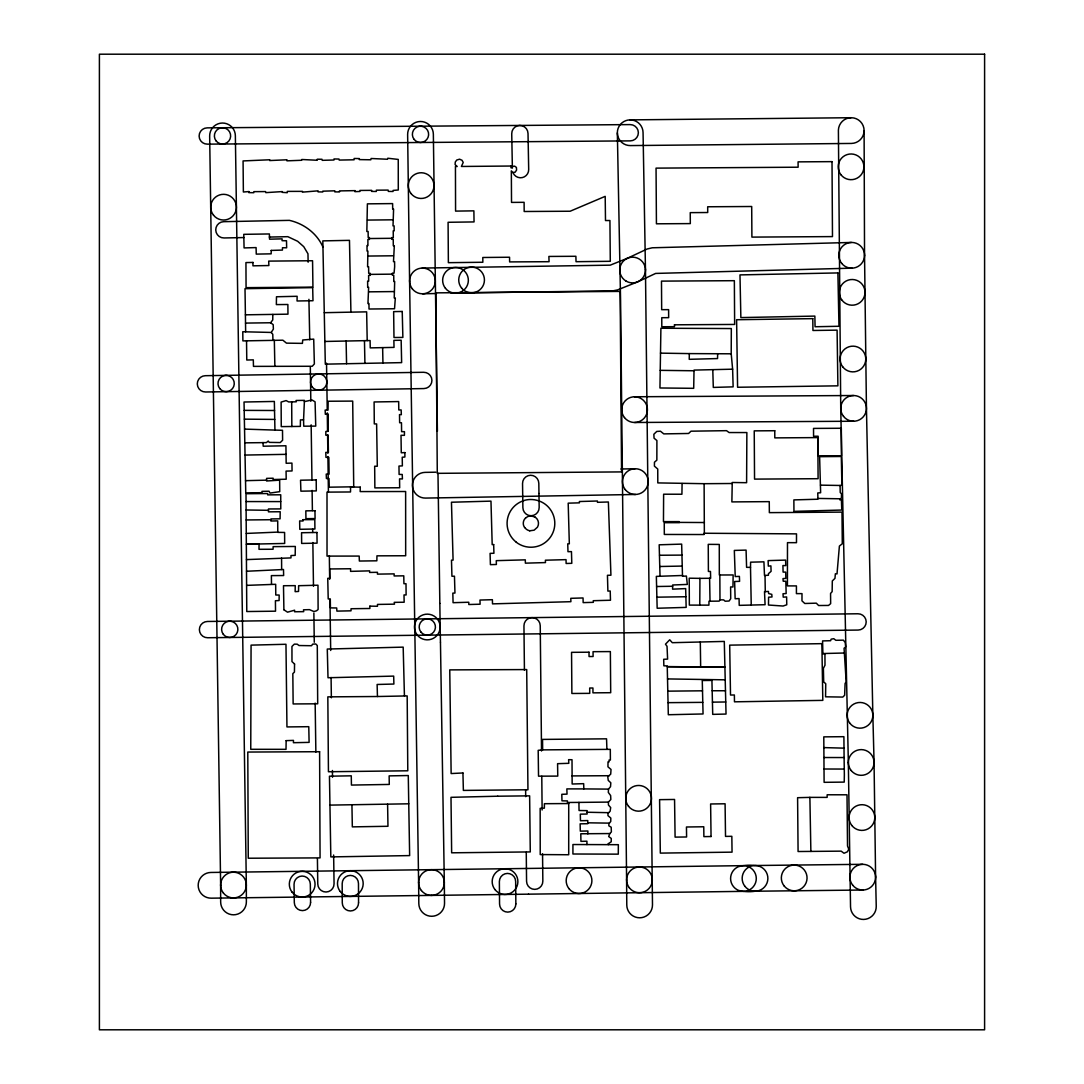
<?xml version="1.0" encoding="UTF-8"?>
<svg xmlns="http://www.w3.org/2000/svg" width="1084" height="1084" viewBox="0 0 1084 1084"><rect width="100%" height="100%" fill="white"/><g stroke="black" fill="none" stroke-linecap="round" stroke-linejoin="round"><path stroke-width="1.5" d="M704.356 533.694L704.112 483.694L657.798 482.908L657.744 469.033L654.411 466.134L654.465 462.204L656.85 460.158L656.904 440.551L654.058 438.18L653.855 434.264L656.769 431.432L660.441 431.215L663.787 433.885L688.597 433.478L690.996 431.188L726.524 430.673L729.098 432.543L746.862 432.557L746.605 482.705L732.242 482.488L731.876 501.906L769.261 501.635L769.355 512.637L841.997 512.109L842.295 543.748L839.395 546.065L837.011 573.91L835.371 573.775L834.965 578.368L832.309 580.943L832.146 591.647L830.561 593.436L830.656 603.639L828.528 605.441L818.61 605.522L816.293 603.165L804.802 603.49L801.97 600.848L801.997 593.625L796.415 593.625L796.428 585.916L787.418 585.902L787.485 542.65L796.483 542.678L796.51 533.87L704.044 533.247L704.017 534.534L664.316 534.453L664.248 522.691L679.126 522.664L679.14 521.621L663.462 521.634L663.625 494.209L681.917 494.236L682.08 483.532M732.621 369.183L731.212 353.804L731.321 328.56L660.901 328.235L659.953 387.977L693.692 388.316L694.031 370.105L732.621 369.183L733.136 386.853L713.299 387.422L712.784 369.779M699.776 605.007L699.939 578.368L710.643 578.273L710.481 571.471L708.394 571.444L708.245 544.358L719.275 544.439L719.329 574.994L733.15 574.954L732.96 586.986L730.616 586.932L730.711 598.693L729.098 601.01L725.169 601.227L723.638 599.886L719.979 599.831L719.166 601.119L708.99 601.227L708.909 605.157L689.343 605.102L689.221 578.192L699.939 578.368M246.447 559.601L290.973 557.908L291 555.564L295.187 555.36L295.322 546.458L273.127 546.648L273.073 549.249L258.995 549.303L259.076 544.087L246.312 544.249L284.672 543.45L284.591 532.461L277.775 532.366L277.707 520.876L270.919 521.011L270.946 518.938L280.078 518.816L280.2 511.743L268.453 511.838L268.493 508.965L280.783 508.911L280.729 494.792L267.667 494.86L267.68 493.545L246 493.721L246.773 611.539L275.526 611.186L275.417 600.739L279.089 600.536L279.171 595.048L275.77 595.008L275.675 584.303L246.624 585.374M274.943 430.091L282.504 430.307L282.612 440.239L280.241 442.557L269.266 442.38L268.236 441.053L266.393 442.597L244.808 442.841L244.035 402.015L274.347 401.446L274.943 430.091L244.564 429.101M542.65 749.871L538.192 750.331L538.531 776.171L557.759 776.103L557.582 763.678L568.815 763.312L568.612 759.667L572.013 759.735L572.149 784.017L583.653 783.664L583.829 788.908L608.49 789.111L610.522 786.686L610.82 782.797L608.246 780.399L607.785 776.754L610.698 774.166L611.037 769.477L607.948 766.808L608.016 761.862L609.059 761.876L609.086 760.033L610.387 760.06L610.306 749.356L542.65 749.871L542.542 739.41L606.552 738.827L606.904 749.288M586.891 844.571L618.341 844.693L618.287 854.151L572.921 854.002L572.935 844.531L586.891 844.571L586.932 841.198L580.929 841.36L580.794 833.772L609.831 833.555L611.376 831.902L611.186 827.187L608.856 825.859L608.883 823.759L610.753 821.442L610.807 818.041L607.961 815.642L608.002 813.298L610.116 811.239L610.698 807.594L608.409 804.965L608.436 802.092L610.834 799.504L610.631 795.575L608.314 792.404L608.49 789.111M587.84 833.894L587.88 831.008L580.306 831.143L580.143 823.84L587.731 823.704L587.772 820.561L580.468 820.724L580.306 814.165L587.108 814.03L587.162 810.629L579.046 810.507L578.924 802.404L567.42 802.485L567.447 800.927L561.973 800.819L561.81 794.301L567.027 794.125L566.851 788.895L583.829 788.908M244.808 442.841L245.756 492.935L261.962 492.678L261.976 491.364L269.022 491.215L270.038 493.071L279.74 491.662L279.645 480.158L266.569 480.984L266.61 478.383L273.154 478.22L273.127 479.534L286.19 479.209L286.068 471.106L292.057 470.944L291.935 463.098L286.162 463.274L285.932 445.768L263.209 446.215L262.992 442.543M272.816 314.455L272.748 319.943L270.594 322.761L245.526 323.086L245.011 288.683L312.68 287.639L312.991 300.729L297.057 300.986L297.124 296.284L276.488 296.759L276.352 304.59L287.87 304.496L287.965 314.17L245.404 314.821M731.212 353.804L689.316 353.601L689.234 359.319L717.54 358.56L717.662 353.736M682.486 575.482L682.459 576.254L686.389 576.051L687.31 584.425L672.663 584.994L672.595 589.154L685.671 588.598L686.158 607.392L657.161 608.246L656.348 576.39L682.486 575.482L681.66 544.114L659.18 544.805L660.02 576.16M304.374 401.649L304.387 400.362L296.04 400.484L296.271 401.798L288.71 401.934L286.108 400.592L281.122 402.083L281.257 426.622L300.336 426.405L300.431 419.874L303.561 419.928L303.737 426.202L315.742 426.107L315.078 401.825L311.975 399.955L304.374 401.649L303.561 419.928M750.507 567.393L750.602 562.176L763.922 561.837L764.491 575.441L768.421 575.252L768.448 573.68L771.09 571.349L770.9 565.889L768.312 566.105L768.122 560.618L785.615 560.103L785.792 565.591L782.919 565.55L783.095 572.081L785.71 572.122L785.859 578.382L782.987 578.612L783.217 581.214L785.819 581.254L786.157 593.531L783.014 593.761L783.217 597.149L786.618 596.945L786.754 604.777L783.082 606.037L768.475 605.021L768.597 597.203L771.998 596.972L771.781 594.371L768.651 593.544L768.434 591.444L764.505 591.647L765.087 604.709L739.22 605.36L739.058 598.558L735.142 598.761L734.627 581.512L739.586 581.336L739.396 576.376L735.223 576.566L734.329 550.428L746.077 550.103L746.591 567.325L750.507 567.393L751.239 605.021M864.097 131.015L864.544 255.214M817.932 498.437L817.905 499.223L793.867 499.9L793.949 511.377L841.78 510.036L841.414 499.859L839.843 499.832L841.441 497.759L841.509 493.843L840.222 492.515L840.073 485.469L841.902 485.239L841.306 456.486L819.612 456.676L820.629 492.732L817.756 492.963L817.932 498.437L840.371 498.789M822.878 653.544L824.938 653.95L824.992 665.197L823.393 668.313L823.691 681.877L825.751 683.733L825.561 696.809L842.783 697.08L844.653 695.264L845.086 683.516L846.17 681.701L844.057 648.246L845.656 646.972L845.195 642.527L843.42 640.156L835.832 640.292L833.772 638.693L831.143 639.167L830.615 640.712L822.58 640.915L822.878 653.544L844.179 653.015M246.542 340.945L246.773 360.023L253.304 359.861L253.466 366.378L312.246 366.27L314.36 363.939L313.71 339.116L302.721 339.997L302.409 343.371L286.474 343.14L282.87 340.2L242.897 340.891L242.775 331.745L271.244 332.449L273.371 329.089L273.182 324.631L270.594 322.761M525.388 518.138L524.168 519.805A7.466 7.466 0 0 0 523.68 525.74L524.602 527.583M609.831 833.555L608.68 836.55L611.268 838.433L611.213 841.821L608.043 843.853L608.287 844.653M627.148 258.398L647.162 248.995L652.27 247.789L851.346 242.45M638.083 281.664L655.644 273.425L852.024 268.154M627.839 258.1L610.224 265.16L422.191 268.073M637.392 281.976L617.568 289.916L612.961 290.837L471.77 292.829M246.529 571.254L283.493 569.52L283.642 575.536L271.379 575.618L271.501 584.222M246.285 533.436L277.802 532.108M809.884 797.377L797.594 797.702L798.081 851.523L841.17 851.143L844.016 853.271L847.431 851.767L848.772 849.165L847.525 846.008L847.01 794.802L827.16 794.775L827.133 797.39L809.884 797.377L810.873 851.455M245.526 480.673L266.596 480.158M700.305 641.999L672.297 642.69L669.722 639.79L665.481 644.181L667.026 646.281L667.608 659.099L663.679 659.289L663.855 665.82L667.229 665.874L668.313 714.735L703.055 713.963L702.269 680.522L711.931 680.413L712.716 714.37L726.036 714.058L724.288 641.43L700.305 641.999L700.657 666.85L724.939 667.026L667.229 666.66L700.657 666.85M377.449 696.511L407.178 695.928L407.787 770.792L328.438 771.74L327.829 696.863L377.449 696.511L377.124 684.478L393.885 684.045L393.682 676.104L328.005 677.744L327.273 649.045L403.18 647.134L404.427 695.82M324.848 341.46L370.091 340.552L370.24 347.883L394.02 347.395L393.871 340.362L401.161 340.227L401.636 362.625L325.308 364.156L322.829 240.878L349.468 240.35L350.918 312.151L366.636 311.853L367.205 340.606M682.364 566.065L659.899 566.498M244.035 237.559L224.049 237.965A8.144 8.144 0 0 1 215.743 229.984A8.144 8.144 0 0 1 223.71 221.678L289.401 220.364C303.927 223.629 317.111 233.412 323.059 247.315M269.306 237.057L287.829 236.678L297.626 241.271L303.737 246.664L307.964 253.778L308.141 262.206M422.706 293.791L436.459 293.52M471.852 292.829L451.147 293.236M324.265 312.693L350.918 312.151M851.008 117.722L630.102 119.877A12.859 12.859 0 0 0 617.352 132.871A12.859 12.859 0 0 0 630.305 145.581L851.482 143.44A12.859 12.859 0 0 0 864.097 130.568A12.859 12.859 0 0 0 851.455 117.722A12.859 12.859 0 0 0 838.393 130.148L840.737 408.56M435.836 472.19L425.05 472.38A12.859 12.859 0 0 0 412.435 485.456A12.859 12.859 0 0 0 425.511 498.084L635.536 494.467M504.792 868.745L743.258 865.655A12.859 12.859 0 0 1 756.293 878.325A12.859 12.859 0 0 1 743.624 891.36L528.531 894.164M245.038 455.063L286.054 454.345M620.942 468.993L635.102 468.749M656.606 586.512L672.649 586.254M329.942 805.114L408.749 803.8L409.644 855.588L330.823 856.902L329.455 776.198L351.27 775.819L351.433 785.073L389.278 784.437L389.142 775.873L408.275 775.534L408.749 803.8M656.85 597.176L685.847 596.742M431.662 895.398L528.518 894.164M431.635 895.398L211.19 898.175A12.859 12.859 0 0 1 198.182 885.465A12.859 12.859 0 0 1 210.879 872.457L504.873 868.745M370.159 274.387L392.381 274.144L392.394 275.241L393.736 275.214L393.79 281.515L394.671 281.515L394.237 297.992L395.335 297.978L394.535 308.75L369.021 309.021L368.966 303.561L367.95 303.588L368.628 287.368L367.679 287.368L367.625 281.122L368.682 281.108L368.614 275.404L370.159 275.363L370.159 274.387L370.132 273.29L368.696 273.29L368.601 266.759L367.598 266.745L367.896 251.068L367.056 251.068L367.002 245.567L367.937 245.567L367.869 239.469L369.4 239.442L369.387 237.504L368.194 237.518L368.126 231.461L366.839 231.502L367.395 203.846L392.611 203.589L392.679 209.144L393.587 209.131L393.018 225.878L394.115 225.865L394.169 230.838L393.221 230.851L393.302 237.613L391.758 237.613L391.771 239.32L393.235 239.307L393.302 245.729L394.319 245.729L393.492 261.678L394.59 261.65L394.644 266.881L394.061 273.127L392.367 273.154L392.381 274.144M712.432 702.147L725.752 701.985M862.607 864.314L754.87 865.52A42.357 42.357 0 0 0 738.38 866.699A12.859 12.859 0 0 0 738.665 890.452A42.357 42.357 0 0 0 755.169 891.224M862.891 890.018L755.155 891.224M367.476 220.079L392.964 219.808M369.4 238.534L391.758 238.304M367.95 256.054L393.438 255.783M368.682 291.84L394.169 291.569M667.825 691.158L702.527 690.806M578.924 802.404L608.436 802.092M246.163 519.954L270.932 519.724M668.069 702.662L702.744 702.364M634.492 396.771L853.514 395.524M634.655 422.489L853.664 421.242M704.112 483.694L731.741 483.505M659.546 555.252L682.012 555.103M572.027 775.914L609.113 775.71M246.068 501.567L280.729 501.594M712.174 690.752L725.508 690.752M823.989 757.526L844.097 757.553L844.355 774.803L844.219 782.106L824.111 782.323L823.786 736.863L843.894 736.686L844.097 757.553M244.212 410.375L274.55 410.497M824.057 769.003L844.179 769.057M679.14 522.407L704.397 522.529M244.347 419.156L274.74 419.413M529.629 530.808L534.127 530.184L537.461 527.176A7.493 7.493 0 0 0 535.266 517.203M693.882 370.769L660.21 370.349M246.109 509.981L268.48 510.307M587.745 822.81L609.411 823.135M660.481 353.14L689.316 353.601M820.493 485.144L840.073 485.469M667.541 678.923L725.264 679.831M587.135 812.241L608.639 812.688M823.867 747.594L843.975 748.15M530.889 515.808L535.239 517.176M271.244 332.449L272.775 334.306L272.938 340.308M645.468 269.686L652.487 904.869A12.859 12.859 0 0 1 639.709 917.796A12.859 12.859 0 0 1 626.782 905.018L626.593 879.964M872.85 714.993L874.056 762.133M848.352 762.784L840.737 408.641M645.468 269.74L643.056 132.519A12.859 12.859 0 0 0 630.021 119.877M875.601 876.888L876.238 906.292A12.859 12.859 0 0 1 863.677 919.435A12.859 12.859 0 0 1 850.534 906.874L848.338 762.635M346.108 341.026L346.568 363.736M326.528 363.154L327.233 409.481M308.913 299.32L309.753 339.807M872.85 715.074L866.441 408.112L864.544 255.119M709.6 578.246L710.02 601.241M512.38 168.128L511.729 133.752A8.144 8.144 0 0 1 519.724 125.459A8.144 8.144 0 0 1 528.016 133.44L528.694 169.47A8.144 8.144 0 0 1 513.084 172.884M440.158 626.742L440.456 642.175M382.638 347.612L382.937 363.004M364.468 340.674L364.915 363.357M274.333 340.295L274.862 366.27M617.352 132.953L620.576 300.417L626.593 880.005M440.456 642.202L444.318 882.322M351.934 804.762L352.327 826.875L387.964 826.279L387.598 804.152M765.019 575.441L765.277 591.661M418.614 882.742L409.589 281.041M246.339 884.856L235.363 135.744A12.859 12.859 0 0 0 222.369 123.034A12.859 12.859 0 0 0 209.659 136.028L220.635 885.249M437.394 431.229L433.356 134.186A12.859 12.859 0 0 0 420.335 121.489A12.859 12.859 0 0 0 407.638 134.511L409.589 281.108M437.977 473.274L439.833 603.395M440.158 626.809L439.833 603.409M327.273 412.855L327.544 431.337M327.585 434.698L327.856 453.193M327.91 456.554L328.411 491.851M329.333 555.726L329.672 579.263M329.956 599.438L330.688 650.468M331.081 677.514L331.365 697.798M332.422 770.494L332.517 777.255M333.642 855.019L334.062 883.745A8.144 8.144 0 0 1 326.04 892.01A8.144 8.144 0 0 1 317.775 883.988L317.409 858.636M310.309 366.798L310.823 401.324M311.162 424.847L311.962 480.32M312.111 490.402L312.395 510.578M312.666 529.073L312.707 532.434M312.856 542.515L313.479 586.214M313.872 613.11L314.279 642.256M315.159 703.109L315.864 752.133M874.056 762.282L875.601 876.997M245.526 323.086L245.648 331.799M541.526 750.995L540.238 625.671A8.144 8.144 0 0 0 532.014 617.623L207.423 621.471A8.144 8.144 0 0 0 199.375 629.709A8.144 8.144 0 0 0 207.627 637.744L858.149 630.061A8.144 8.144 0 0 0 866.197 621.823A8.144 8.144 0 0 0 857.959 613.774L532 617.623A8.144 8.144 0 0 0 523.951 625.847L524.426 670.264M541.783 776.279L542.122 809.992M542.556 853.813L542.84 881.129A8.144 8.144 0 0 1 534.791 889.368A8.144 8.144 0 0 1 526.567 881.306L526.255 852.309M525.632 789.938L525.699 796.672M444.318 882.403L444.535 903.284A12.859 12.859 0 0 1 431.811 916.278A12.859 12.859 0 0 1 418.817 903.541L418.614 882.674M281.569 558.057L281.65 569.52M291.691 401.879L291.84 426.513M719.844 574.994L719.979 599.831M246.339 885.032L246.366 901.942A12.859 12.859 0 0 1 233.534 914.815A12.859 12.859 0 0 1 220.662 901.983L220.621 885.072M516.404 542.298A23.862 23.862 0 0 1 523.748 500.632M516.296 542.271A24.065 24.065 0 0 0 526.011 546.729L528.328 547.081A24.133 24.133 0 0 0 535.347 546.81A23.862 23.862 0 0 0 542.163 544.439A24.133 24.133 0 0 0 547.84 540.184A23.618 23.618 0 0 0 552.095 534.412A23.862 23.862 0 0 0 548.951 507.705A23.672 23.672 0 0 0 543.477 503.057A24.309 24.309 0 0 0 532.325 499.548L529.995 499.507A23.997 23.997 0 0 0 523.613 500.618M529.791 530.754A7.493 7.493 0 0 1 524.819 527.569M525.591 518.193A7.493 7.493 0 0 1 531.065 515.876M328.208 414.291L328.208 431.283L325.85 431.5L325.796 435.158L328.14 435.185L328.411 452.434L325.783 452.394L325.972 457.367L328.845 457.421L329.102 474.128L326.23 474.087L326.42 478.518L329.035 478.559L329.157 487.19L353.723 486.797L352.693 401.094L328.154 401.243L328.018 410.118L325.146 410.091L325.335 414.251L328.208 414.291M568.721 803.556L568.707 854.748L540.225 854.571L540.171 808.339L544.358 808.149L544.412 803.705L568.721 803.556M674.465 324.807L674.465 326.677L661.809 326.758L661.768 317.707L668.652 317.666L668.611 309.645L661.674 309.685L661.484 281.122L734.356 280.688L734.64 324.441L674.465 324.807M248.873 191.583L248.859 192.627L253.805 192.708L253.832 191.651L265.594 191.583L265.824 192.64L282.301 191.583L282.301 192.356L287.26 192.695L287.26 191.394L302.422 191.367L302.409 192.139L318.1 190.838L318.073 191.868L322.775 191.963L322.788 191.177L334.807 190.811L334.793 191.868L339.495 191.936L339.509 190.906L355.186 190.635L354.902 191.651L359.874 191.475L359.902 190.445L371.636 190.35L371.622 191.407L376.324 191.475L376.351 190.188L388.113 190.093L388.343 191.407L393.045 191.489L393.072 190.432L398.289 189.998L398.248 159.429L387.815 158.237L387.544 159.253L371.094 158.494L370.809 159.782L359.319 159.605L359.346 158.576L354.116 158.481L354.102 159.782L339.211 160.08L338.967 159.036L333.994 158.955L333.98 159.998L322.233 160.337L321.989 159.294L317.273 159.213L317.273 160.269L301.867 159.497L301.609 160.269L286.962 160.839L286.975 159.782L269.726 160.554L269.74 159.768L243.073 160.933L243.372 192.003L248.873 191.583M283.9 609.764L287.531 612.175L294.604 610.197L294.577 611.755L303.71 611.647L303.493 609.804L309.496 609.642L313.913 611.539L316.528 610.793L318.113 609.506L317.978 585.224L298.642 585.699L298.547 591.444L295.146 591.661L295.241 585.645L283.493 585.726L283.9 609.764M360.24 487.15L360.186 491.58L405.633 491.513L405.673 555.753L376.947 555.835L376.853 560.807L359.36 561.038L359.183 556.078L327.029 556.106L327.002 492.122L350.511 491.973L350.579 487.001L360.24 487.15M369.888 606.146L369.861 608.49L351.04 608.734L351.013 610.82L336.907 611.119L336.69 607.975L330.43 607.88L330.295 599.005L328.208 598.951L327.747 578.328L329.834 578.355L329.712 568.964L350.62 568.748L350.566 571.363L369.644 570.861L369.617 572.447L377.462 572.298L377.435 574.127L394.156 573.87L394.129 575.956L403.776 575.834L403.925 583.693L406.012 583.72L406.107 594.953L404.007 594.926L404.156 602.23L394.224 602.352L394.481 604.167L377.489 604.425L377.462 606.254L369.888 606.146M404.915 452.584L404.86 457.014L402.232 457.258L402.367 465.876L398.966 466.066L399.102 474.426L402.232 474.467L402.421 478.925L399.549 478.884L399.671 487.759L374.861 487.895L374.671 466.228L377.3 466.256L376.622 423.939L374.292 423.898L374.102 401.961L398.668 401.568L398.79 409.928L401.148 409.955L401.337 414.671L399.508 414.616L399.644 422.733L401.473 422.76L401.595 431.649L404.467 431.676L404.413 435.334L401.012 435.294L401.27 452.773L404.915 452.584M252.992 262.436L252.951 265.824L268.873 265.539L268.697 261.108L312.558 260.743L312.937 287.125L246.068 287.653L245.946 262.572L252.992 262.436M511.16 166.028L511.133 167.925L512.353 166.475L514.67 166.15L516.404 167.424L516.58 170.093L515.103 172.248L512.624 172.397L511.336 170.879L511.526 202.41L524.1 202.315L524.182 211.502L570.143 211.231L605.197 196.353L605.495 220.553L609.926 220.526L610.292 261.298L576.038 261.691L575.889 256.285L548.883 256.447L549.06 261.705L509.629 261.908L509.548 257.233L482.8 257.491L482.841 262.26L448.369 262.68L448.085 222.288L474.047 221.922L473.884 210.852L455.578 211.109L455.443 166.462L457.177 166.516L455.09 164.565L455.294 162.004L456.757 160.039L459.562 159.185L462.014 160.269L463.22 162.451L461.405 166.462L511.16 166.028M286.149 740.643L286.013 749.329L250.756 749.301L251.068 645.129L285.973 644.275L286.948 726.93L308.777 726.686L309.103 742.377L293.425 742.703L293.466 740.386L286.149 740.643M294.55 664.004L294.428 672.094L292.829 673.638L293.141 703.95L317.693 703.801L317.287 645.549L315.756 643.964L312.626 644.167L311.542 645.725L299.021 645.522L297.206 644.181L294.333 644.14L291.948 646.457L291.975 661.592L294.55 664.004M303.059 519.683L303.032 521.011L299.645 520.943L299.78 529.304L314.916 529.006L314.807 519.615L303.059 519.683M271.203 250.431L271.149 253.832L256.258 254.117L256.081 247.586L244.076 247.924L243.764 234.334L269.374 233.954L269.55 239.185L282.097 238.859L282.057 240.689L286.501 240.77L286.65 247.802L282.477 247.735L282.436 250.079L271.203 250.431M462.936 772.973L451.134 773.556L449.752 669.885L526.702 669.573L527.949 789.775L463.369 790.412L462.936 772.973M497.746 796.212L450.998 797.323L451.649 852.81L530.279 851.916L529.629 795.846L497.746 796.212M493.667 544.561L492.19 544.615L490.971 501.133L451.459 502.231L453.085 560.116L451.486 560.171L451.933 576.254L454.467 576.2L454.955 593.056L452.827 593.124L453.071 602.69L468.762 602.243L468.816 604.52L480.104 604.208L479.982 600.048L492.38 599.696L492.515 603.869L570.889 601.688L570.794 598.314L583.043 597.962L583.165 602.623L593.314 602.338L593.26 600.712L610.482 600.238L610.211 591.01L607.88 591.092L607.447 575.306L610.929 575.211L608.368 501.987L597.46 502.312L597.419 501.011L579.384 501.526L579.412 502.841L568.192 503.166L569.33 543.789L567.745 543.829L567.975 551.688L571.458 551.607L571.796 563.314L566.133 563.49L566.024 559.642L545.401 560.211L545.469 562.582L525.388 563.165L525.293 559.845L496.269 560.658L496.391 564.493L490.402 564.656L490.09 553.382L493.925 553.26L493.667 544.561M837.891 272.924L739.979 274.902L740.86 317.585L814.856 316.094L815.073 326.745L838.975 326.27L837.891 272.924M402.232 311.46L393.641 311.623L393.98 337.517L402.869 337.422L402.232 311.46M316.216 479.927L300.539 480.212L300.891 491.174L316.298 490.903L316.216 479.927M316.962 532.461L301.555 532.745L301.65 543.436L317.07 543.152L316.962 532.461M226 375.362L205.31 375.701A8.144 8.144 0 0 0 197.302 383.966A8.144 8.144 0 0 0 205.567 391.988L423.912 388.573A8.144 8.144 0 0 0 431.92 380.308A8.144 8.144 0 0 0 423.654 372.286L226.014 375.362M821.875 643.652L729.695 645.143L730.508 695.034L734.369 694.993L734.478 701.822L822.81 700.372L821.875 643.652M711.05 836.523L703.882 836.631L703.76 826.767L686.457 826.997L686.592 836.984L675.088 837.119L674.56 799.464L659.587 799.653L660.319 853.108L732.052 852.146L731.836 836.32L725.521 836.401L725.088 803.786L710.616 803.976L711.05 836.523M812.783 318.642L736.605 319.726L737.581 387.259L837.891 385.836L837.092 330.146L812.946 330.485L812.783 318.642M314.956 510.74L305.823 510.849L305.945 518.68L315.078 518.572L314.956 510.74M420.429 126.205L207.207 127.858A8.144 8.144 0 0 0 199.117 136.069A8.144 8.144 0 0 0 207.329 144.145L630.265 140.879A8.144 8.144 0 0 0 638.354 132.668A8.144 8.144 0 0 0 630.143 124.592L420.443 126.205M620.129 291.406L435.849 292.856L437.286 473.342L621.566 471.906L620.129 291.406M589.005 652.202L571.553 652.338L571.878 693.489L589.737 693.353L589.696 688.028L592.934 688.001L592.962 692.852L610.698 692.703L610.36 651.579L593.056 651.687L593.097 656.511L589.046 656.538L589.005 652.202M832.011 161.638L798.081 161.868L798.122 167.207L656.05 168.128L656.43 223.805L690.318 223.602L690.251 212.64L707.716 212.518L707.689 206.773L751.7 206.502L751.903 237.111L832.485 236.597L832.011 161.638M774.762 430.727L754.234 430.863L754.545 479.114L818.095 478.708L817.824 437.597L774.803 437.882L774.762 430.727M841.319 428.261L813.528 428.41L813.569 436.256L818.149 436.229L818.271 455.876L841.469 455.741L841.319 428.261M319.604 751.713L247.789 752.052L248.263 858.23L320.065 857.891L319.604 751.713M984.597 54.2L99.403 54.2L99.403 1029.8L984.597 1029.8L984.597 54.2M538.965 493.518L538.816 483.288A8.144 8.144 0 0 0 530.564 475.266A8.144 8.144 0 0 0 522.542 483.532L522.881 507.691A8.144 8.144 0 0 0 531.133 515.727A8.144 8.144 0 0 0 539.168 507.461L538.965 493.518M310.593 902.349L310.322 884.07A8.144 8.144 0 0 0 302.07 876.048A8.144 8.144 0 0 0 294.049 884.3L294.306 902.579A8.144 8.144 0 0 0 302.558 910.614A8.144 8.144 0 0 0 310.593 902.349M515.848 903.907L515.659 881.482A8.144 8.144 0 0 0 507.447 873.406A8.144 8.144 0 0 0 499.372 881.617L499.561 904.042A8.144 8.144 0 0 0 507.773 912.118A8.144 8.144 0 0 0 515.848 903.907M358.56 902.782L358.479 883.514A8.144 8.144 0 0 0 350.295 875.411A8.144 8.144 0 0 0 342.192 883.582L342.273 902.85A8.144 8.144 0 0 0 350.444 910.966A8.144 8.144 0 0 0 358.56 902.782M213.48 215.16A12.859 12.859 0 0 0 235.513 211.908A12.859 12.859 0 0 0 221.678 194.456A12.859 12.859 0 0 0 213.48 215.16M223.399 893.04A12.859 12.859 0 0 0 245.431 889.788A12.859 12.859 0 0 0 231.61 872.335A12.859 12.859 0 0 0 223.399 893.04M216.095 140.893A8.144 8.144 0 0 0 230.052 138.942A8.144 8.144 0 0 0 221.393 127.817A8.144 8.144 0 0 0 216.095 140.893M624.452 417.57A12.859 12.859 0 0 0 646.498 414.427A12.859 12.859 0 0 0 632.758 396.907A12.859 12.859 0 0 0 624.452 417.57M625.251 489.602A12.859 12.859 0 0 0 647.284 486.323A12.859 12.859 0 0 0 633.422 468.884A12.859 12.859 0 0 0 625.251 489.602M626.064 281.095A12.859 12.859 0 0 0 645.468 270.187A12.859 12.859 0 0 0 626.322 258.819A12.859 12.859 0 0 0 626.064 281.095M421.391 890.533A12.859 12.859 0 0 0 443.424 887.268A12.859 12.859 0 0 0 429.576 869.815A12.859 12.859 0 0 0 421.391 890.533M417.218 634.98A12.859 12.859 0 0 0 439.25 631.742A12.859 12.859 0 0 0 425.443 614.276A12.859 12.859 0 0 0 417.218 634.98M843.501 416.351A12.859 12.859 0 0 0 865.533 413.139A12.859 12.859 0 0 0 851.739 395.66A12.859 12.859 0 0 0 843.501 416.351M628.49 806.252A12.859 12.859 0 0 0 650.536 803.122A12.859 12.859 0 0 0 636.796 785.588A12.859 12.859 0 0 0 628.49 806.252M840.94 174.768A12.859 12.859 0 0 0 862.986 171.624A12.859 12.859 0 0 0 849.233 154.104A12.859 12.859 0 0 0 840.94 174.768M445.429 288.303A12.859 12.859 0 0 0 467.461 285.011A12.859 12.859 0 0 0 453.586 267.585A12.859 12.859 0 0 0 445.429 288.303M461.554 288.005A12.859 12.859 0 0 0 483.559 284.645A12.859 12.859 0 0 0 469.643 267.26A12.859 12.859 0 0 0 461.554 288.005M842.81 366.961A12.859 12.859 0 0 0 864.856 363.804A12.859 12.859 0 0 0 851.103 346.284A12.859 12.859 0 0 0 842.81 366.961M842.051 300.295A12.859 12.859 0 0 0 864.097 297.124A12.859 12.859 0 0 0 850.33 279.631A12.859 12.859 0 0 0 842.051 300.295M849.951 723.353A12.859 12.859 0 0 0 871.97 720.006A12.859 12.859 0 0 0 858.067 702.608A12.859 12.859 0 0 0 849.951 723.353M851.848 825.52A12.859 12.859 0 0 0 873.88 822.322A12.859 12.859 0 0 0 860.086 804.829A12.859 12.859 0 0 0 851.848 825.52M851.197 770.548A12.859 12.859 0 0 0 873.203 767.079A12.859 12.859 0 0 0 859.192 749.762A12.859 12.859 0 0 0 851.197 770.548M412.354 288.9A12.859 12.859 0 0 0 434.399 285.688A12.859 12.859 0 0 0 420.592 268.209A12.859 12.859 0 0 0 412.354 288.9M411.053 193.575A12.859 12.859 0 0 0 433.085 190.377A12.859 12.859 0 0 0 419.305 172.884A12.859 12.859 0 0 0 411.053 193.575M292.084 892.146A12.859 12.859 0 0 0 314.13 888.961A12.859 12.859 0 0 0 300.349 871.455A12.859 12.859 0 0 0 292.084 892.146M219.754 388.573A8.144 8.144 0 0 0 233.71 386.5A8.144 8.144 0 0 0 224.944 375.457A8.144 8.144 0 0 0 219.754 388.573M841.685 263.398A12.859 12.859 0 0 0 863.691 259.916A12.859 12.859 0 0 0 849.68 242.599A12.859 12.859 0 0 0 841.685 263.398M340.24 891.509A12.859 12.859 0 0 0 362.273 888.324A12.859 12.859 0 0 0 348.492 870.831A12.859 12.859 0 0 0 340.24 891.509M223.345 634.37A8.144 8.144 0 0 0 237.301 632.365A8.144 8.144 0 0 0 228.588 621.281A8.144 8.144 0 0 0 223.345 634.37M312.3 387.123A8.144 8.144 0 0 0 326.257 385.077A8.144 8.144 0 0 0 317.504 374.007A8.144 8.144 0 0 0 312.3 387.123M629.343 887.81A12.859 12.859 0 0 0 651.389 884.652A12.859 12.859 0 0 0 637.636 867.146A12.859 12.859 0 0 0 629.343 887.81M852.647 885.127A12.859 12.859 0 0 0 874.693 881.929A12.859 12.859 0 0 0 860.899 864.449A12.859 12.859 0 0 0 852.647 885.127M568.937 888.609A12.859 12.859 0 0 0 590.983 885.425A12.859 12.859 0 0 0 577.189 867.932A12.859 12.859 0 0 0 568.937 888.609M494.927 889.544A12.859 12.859 0 0 0 516.973 886.36A12.859 12.859 0 0 0 503.193 868.867A12.859 12.859 0 0 0 494.927 889.544M414.088 139.362A8.144 8.144 0 0 0 428.044 137.397A8.144 8.144 0 0 0 419.373 126.286A8.144 8.144 0 0 0 414.088 139.362M784.084 885.885A12.859 12.859 0 0 0 806.13 882.728A12.859 12.859 0 0 0 792.377 865.208A12.859 12.859 0 0 0 784.084 885.885M744.911 886.319A12.859 12.859 0 0 0 766.957 883.148A12.859 12.859 0 0 0 753.19 865.642A12.859 12.859 0 0 0 744.911 886.319M420.904 632.04A8.144 8.144 0 0 0 434.86 630.021A8.144 8.144 0 0 0 426.147 618.937A8.144 8.144 0 0 0 420.904 632.04"/></g></svg>
